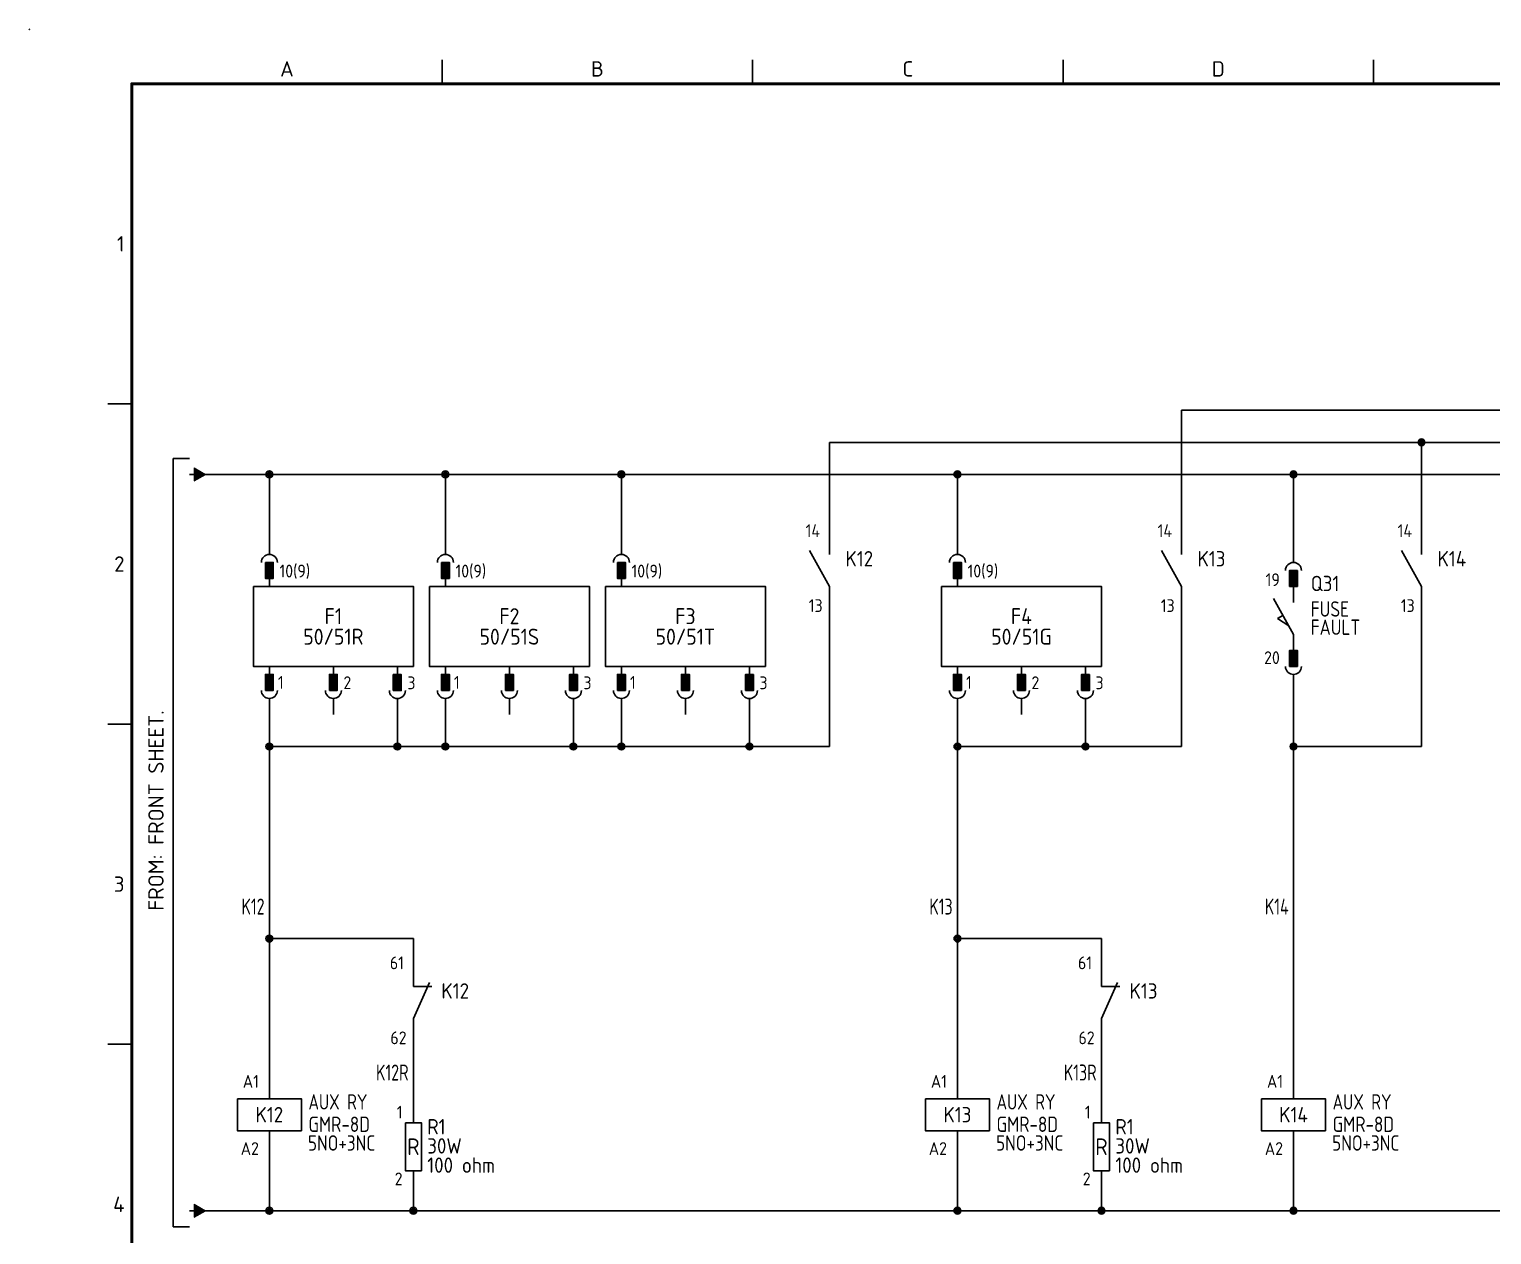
# Model space of a CAD drawing. Header units: millimetres. Extents: x 0 to 556, y 1 to 306.
# Drawn here: x 0 to 228.5, y 103.8 to 292 of the extents above; entities that cross this region are included whole.
import ezdxf
from ezdxf.enums import TextEntityAlignment as Align

# ---------------------------------------------------------------- set-up
doc = ezdxf.new("R2010")
doc.units = ezdxf.units.MM
for name, color, linetype in [('MISC', 7, 'Continuous'), ('Sheet Line', 3, 'Continuous'), ('Sheet Text', 2, 'Continuous'), ('SYMS', 7, 'Continuous'), ('TAGS', 7, 'Continuous'), ('TERMS', 7, 'Continuous'), ('WIRE_YELLOW', 2, 'Continuous'), ('WIREFIXED', 7, 'Continuous')]:
    doc.layers.add(name, color=color, linetype=linetype)
doc.layers.add('Sheet Out Line', color=2, linetype='Continuous', lineweight=50)
doc.styles.add('WD', font='ISOCP2.shx')
doc.styles.add('WD_IEC', font='ISOCP2.shx', dxfattribs={"width": 1.1, "height": 2.4, "bigfont": 'whgtxt.shx'})

# ---------------------------------------------------------------- blocks, each defined once
blk = doc.blocks.new('LSSA3')
blk.add_circle((0, 292), 0.01)
at = {"layer": 'Sheet Line'}
for p, q in [((64.5, 283.5), (64.5, 287.25)), ((113, 283.5), (113, 287.25)), ((161.5, 283.5), (161.5, 287.25)), ((210, 283.5), (210, 287.25)), ((16, 233.5), (12.25, 233.5)), ((16, 183.5), (12.25, 183.5)), ((16, 133.5), (12.25, 133.5))]:
    blk.add_line(p, q, dxfattribs=at)
at = {"layer": 'Sheet Out Line'}
blk.add_lwpolyline([(16, 6.5), (404, 6.5), (404, 283.5), (16, 283.5)], close=True, dxfattribs=at)
at = {"style": 'WD_IEC', "width": 1.1}
for tag, height, p in [('DESC4', 2.4, (57.5, 39.5)), ('CUSTOMERS31', 3.8, (219, 38)), ('TITLE1', 3.6, (333, 37.5)), ('CUSTOMERS21', 3.8, (219, 35.25)), ('DESC3', 2.4, (57.5, 33.5)), ('CUSTOMERS32', 3.8, (219, 32.5)), ('TITLE2', 3.6, (333, 32.5)), ('CUSTOMERS22', 3.8, (219, 29.75)), ('RN', 3.5, (398, 28.75)), ('DESC2', 2.4, (57.5, 27.5)), ('CUSTOMERS33', 3.8, (219, 27)), ('TITLE3', 3.6, (333, 27.5)), ('DESC1', 2.4, (57.5, 21.5)), ('FILE', 2.4, (314, 18.5)), ('WORKNO', 3.5, (365.5, 18.5)), ('DESC0', 2.4, (57.5, 15.5)), ('SHN', 2.4, (395, 12)), ('TSH', 2.4, (401, 9))]:
    blk.add_attdef(tag, text='', height=height, dxfattribs=at).set_placement(p, align=Align.MIDDLE_CENTER)
at = {"style": 'WD_IEC'}
for tag, p in [('DATE4', (96.5, 39.5)), ('DRWN4', (111.5, 39.5)), ('DSGN4', (126.5, 39.5)), ('CHKD4', (141.5, 39.5)), ('APPD4', (156.5, 39.5)), ('DATE3', (96.5, 33.5)), ('DRWN3', (111.5, 33.5)), ('DSGN3', (126.5, 33.5)), ('CHKD3', (141.5, 33.5)), ('APPD3', (156.5, 33.5)), ('DATE2', (96.5, 27.5)), ('DRWN2', (111.5, 27.5)), ('DSGN2', (126.5, 27.5)), ('CHKD2', (141.5, 27.5)), ('APPD2', (156.5, 27.5)), ('DATE1', (96.5, 21.5)), ('DRWN1', (111.5, 21.5)), ('DSGN1', (126.5, 21.5)), ('CHKD1', (141.5, 21.5)), ('APPD1', (156.5, 21.5)), ('DATE0', (96.5, 15.5)), ('DRWN0', (111.5, 15.5)), ('DSGN0', (126.5, 15.5)), ('CHKD0', (141.5, 15.5)), ('APPD0', (156.5, 15.5))]:
    blk.add_attdef(tag, text='', height=2.4, dxfattribs=at).set_placement(p, align=Align.MIDDLE_CENTER)
at = {"style": 'WD_IEC', "width": 1.1}
for tag, p in [('DWG1ST', (345, 10.5)), ('DWGNO', (373.49, 10.5))]:
    blk.add_attdef(tag, text='', height=3.5, dxfattribs=at).set_placement(p, align=Align.MIDDLE_LEFT)
at = {"style": 'WD_IEC', "width": 1.1, "flags": 9}
blk.add_attdef('WD_TB', (0, 0), '', height=2.4, dxfattribs=at)
at = {"layer": 'Sheet Text', "style": 'WD_IEC', "width": 1.1}
for s, p in [('A', (40.25, 284.62)), ('B', (88.75, 284.62)), ('C', (137.25, 284.62)), ('D', (185.75, 284.62))]:
    blk.add_text(s, height=2.4, dxfattribs=at).set_placement(p, align=Align.CENTER)
for s, p in [('1', (14.88, 258.5)), ('2', (14.88, 208.5)), ('3', (14.88, 158.5)), ('4', (14.88, 108.5))]:
    blk.add_text(s, height=2.4, dxfattribs=at).set_placement(p, align=Align.MIDDLE_RIGHT)
blk = doc.blocks.new('HONF1N')
blk.add_hatch(color=256).paths.add_polyline_path([(0.768, 1), (0.768, -1), (2.5, 0)])
at = {"lineweight": 0, "flags": 128}
for points in [[(0.768, 1), (2.5, 0)], [(0.768, 1), (0.768, -1), (2.5, 0)]]:
    blk.add_lwpolyline(points, dxfattribs=at)
at = {"flags": 128}
blk.add_lwpolyline([(0.768, 0), (0, 0)], dxfattribs=at)
at = {"style": 'WD', "flags": 1}
for tag, p in [('X2TERM01', (0.768, 0)), ('X8TERM02', (2.5, 0))]:
    blk.add_attdef(tag, p, '', height=0.08, rotation=90, dxfattribs=at)
blk = doc.blocks.new('WDDOT')
for radius in [0.529, 0.33, 0.164]:
    blk.add_circle((0, 0), radius)
blk = doc.blocks.new('VB421_AUXCONTACT1')
for p, q in [((0, 7.5), (0, 2.5)), ((0, -2.5), (-3.12, 3.12)), ((0, -2.5), (0, -7.5))]:
    blk.add_line(p, q)
at = {"linetype": 'Continuous', "style": 'WD_IEC'}
for tag, p in [('TERM01', (-1.47, 5.21)), ('TERM02', (-1.06, -6.5))]:
    blk.add_attdef(tag, text='', height=2, dxfattribs=at).set_placement(p, align=Align.RIGHT)
at = {"style": 'WD_IEC', "flags": 1}
for tag, p, height in [('X2TERM01', (0, 7.5), 0.34), ('X4LINK', (-2.75, 0), 0.32), ('X1LINK', (0, 0), 0.34), ('X8TERM02', (0, -7.5), 0.34)]:
    blk.add_attdef(tag, p, '', height=height, dxfattribs=at)
at = {"style": 'WD_IEC'}
for tag, p in [('TAG2', (2.5, 0.62)), ('TEXT1', (2.5, -2.89)), ('TEXT2', (2.5, -6.09))]:
    blk.add_attdef(tag, p, '', height=2.4, dxfattribs=at)
for tag, p in [('INST', (-2.43, -9.12)), ('LOC', (-2.58, -10.73))]:
    blk.add_attdef(tag, text='', height=1, dxfattribs=at).set_placement(p, align=Align.RIGHT)
at = {"style": 'WD_IEC', "flags": 1}
for tag, p in [('XREF', (-2.58, -12.19)), ('FAMILY', (-2.53, -13.64)), ('CONTACT', (-2.6, -15.24))]:
    blk.add_attdef(tag, text='', height=1, dxfattribs=at).set_placement(p, align=Align.RIGHT)
blk = doc.blocks.new('VB422_AUXCONTACT1')
for p, q in [((0, 7.5), (0, 2.5)), ((0, -2.5), (2.5, 3.12)), ((0, 2.5), (2.87, 2.5)), ((0, -2.5), (0, -7.5))]:
    blk.add_line(p, q)
at = {"linetype": 'Continuous', "style": 'WD_IEC'}
for tag, p in [('TERM01', (-1.47, 5.21)), ('TERM02', (-1.06, -6.5))]:
    blk.add_attdef(tag, text='', height=2, dxfattribs=at).set_placement(p, align=Align.RIGHT)
at = {"style": 'WD_IEC', "flags": 1}
for tag, p, height in [('X2TERM01', (0, 7.5), 0.34), ('X4LINK', (-0.55, 0), 0.32), ('X1LINK', (1.92, 0), 0.32), ('X8TERM02', (0, -7.5), 0.34)]:
    blk.add_attdef(tag, p, '', height=height, dxfattribs=at)
at = {"style": 'WD_IEC'}
for tag, p in [('TAG2', (4.38, 0.62)), ('TEXT1', (4.38, -2.89)), ('TEXT2', (4.38, -6.09))]:
    blk.add_attdef(tag, p, '', height=2.4, dxfattribs=at)
for tag, p in [('INST', (-2.43, -9.12)), ('LOC', (-2.58, -10.73))]:
    blk.add_attdef(tag, text='', height=1, dxfattribs=at).set_placement(p, align=Align.RIGHT)
at = {"style": 'WD_IEC', "flags": 1}
for tag, p in [('XREF', (-2.58, -12.19)), ('FAMILY', (-2.53, -13.64)), ('CONTACT', (-2.6, -15.24))]:
    blk.add_attdef(tag, text='', height=1, dxfattribs=at).set_placement(p, align=Align.RIGHT)
blk = doc.blocks.new('VF41_RES1')
for p, q in [((0, 3.75), (0, 6.25)), ((0, -3.75), (0, -6.25))]:
    blk.add_line(p, q)
blk.add_lwpolyline([(-1.25, 3.75), (-1.25, -3.75), (1.25, -3.75), (1.25, 3.75)], close=True)
at = {"style": 'WD_IEC'}
for tag, p in [('TERM01', (-1.69, 4.39)), ('TERM02', (-1.69, -6.03))]:
    blk.add_attdef(tag, text='', height=2, dxfattribs=at).set_placement(p, align=Align.RIGHT)
at = {"style": 'WD_IEC', "flags": 1}
for tag, p in [('X2TERM01', (0, 6.25)), ('X8TERM02', (0, -6.25))]:
    blk.add_attdef(tag, p, '', height=0.32, dxfattribs=at)
at = {"style": 'WD_IEC'}
for tag, p in [('TAG1', (2.17, 3.12)), ('RATING1', (2.17, 0.12)), ('RATING2', (2.17, -2.88))]:
    blk.add_attdef(tag, text='', height=2.4, dxfattribs=at).set_placement(p, align=Align.MIDDLE_LEFT)
blk.add_attdef('TEXT', text='', height=2.6, dxfattribs=at).set_placement((0, 0), align=Align.MIDDLE_CENTER)
at = {"style": 'WD_IEC', "flags": 1}
for tag, p in [('INST', (-1.3, -7.89)), ('LOC', (-1.33, -9.19)), ('FAMILY', (-1.21, -10.57)), ('MFG', (-1.13, -12.11)), ('CAT', (-1.16, -13.41)), ('ASSYCODE', (-1.04, -14.8))]:
    blk.add_attdef(tag, text='', height=1, dxfattribs=at).set_placement(p, align=Align.RIGHT)
blk = doc.blocks.new('VJ11_AUXRY_Q1')
for p, q in [((0, 2.5), (0, 7.5)), ((0, -2.5), (0, -7.5))]:
    blk.add_line(p, q)
blk.add_lwpolyline([(-5, 2.5), (-5, -2.5), (5, -2.5), (5, 2.5)], close=True)
at = {"style": 'WD_IEC', "flags": 1}
for tag, p, height in [('X2TERM01', (0, 7.5), 0.32), ('X4LINK', (-5, 0), 0.32), ('X1LINK', (5, 0), 0.32), ('INST', (2.17, -4.46), 1), ('LOC', (2.14, -5.76), 1), ('FAMILY', (2.27, -7.15), 1), ('X8TERM02', (0, -7.5), 0.32), ('CAT', (2.31, -9.98), 1), ('MFG', (2.34, -8.68), 1), ('ASSYCODE', (2.25, -11.11), 1), ('WDTAGALT', (2.25, -12.35), 1), ('PEER_PINLIST', (2.25, -13.65), 1)]:
    blk.add_attdef(tag, p, '', height=height, dxfattribs=at)
at = {"style": 'WD_IEC'}
for tag, p in [('TERM01', (-1.63, 4.2)), ('TERM02', (-1.63, -6.29))]:
    blk.add_attdef(tag, text='', height=2, dxfattribs=at).set_placement(p, align=Align.RIGHT)
for tag, p, width in [('RATING12', (6.11, 0.8), 0.85), ('RATING11', (6.11, -2.7), 0.9), ('RATING1', (6.04, -5.62), 0.9)]:
    blk.add_attdef(tag, p, '', height=2.4, dxfattribs=dict(at, width=width))
blk.add_attdef('TAG1', text='', height=2.4, dxfattribs=at).set_placement((0, 0), align=Align.MIDDLE_CENTER)
at = {"lineweight": 9, "style": 'WD_IEC'}
for tag, p in [('NO', (-5.5, -16.5)), ('NC', (-5.5, -20))]:
    blk.add_attdef(tag, text='', height=2.5, dxfattribs=at).set_placement(p, align=Align.TOP_RIGHT)
for tag, p in [('XREFNO', (-4, -16.5)), ('XREFNC', (-4, -20))]:
    blk.add_attdef(tag, text='', height=2.5, dxfattribs=at).set_placement(p, align=Align.TOP_LEFT)
blk = doc.blocks.new('WD_WNV')
at = {"linetype": 'Continuous', "style": 'WD_IEC', "width": 0.8}
blk.add_attdef('WIRENO', text='', height=2.5, rotation=90, dxfattribs=at).set_placement((-0.75, 0), align=Align.CENTER)
at = {"style": 'WD_IEC', "flags": 1}
for tag, p in [('W08USER', (-1, 0.375)), ('W04USER', (-1, 0.875)), ('W05USER', (-1, 0.75)), ('W09USER', (-1, 0.25)), ('W03USER', (-1, 1)), ('W06USER', (-1, 0.625)), ('W07USER', (-1, 0.5)), ('W02USER', (-1, 1.125)), ('W01USER', (-1, 1.25)), ('W10USER', (-1, 0.125))]:
    blk.add_attdef(tag, text='', height=0.08, dxfattribs=at).set_placement(p, align=Align.CENTER)
blk = doc.blocks.new('VG22_OCR1')
for p, q in [((0, 0), (0, -2.5)), ((0, -6.25), (0, -7.5)), ((0, -21.25), (0, -20)), ((10, -21.25), (10, -20)), ((20, -21.27), (20, -20.02)), ((0, -27.5), (0, -25)), ((10, -27.5), (10, -25)), ((20, -27.52), (20, -25.02))]:
    blk.add_line(p, q)
for points in [[(-0.62, -3.75), (0.62, -3.75), (0.62, -6.25), (-0.62, -6.25)], [(-2.5, -7.5), (22.5, -7.5), (22.5, -20), (-2.5, -20)], [(-0.62, -23.75), (0.62, -23.75), (0.62, -21.25), (-0.62, -21.25)], [(9.38, -23.75), (10.62, -23.75), (10.62, -21.25), (9.38, -21.25)], [(19.37, -23.77), (20.62, -23.77), (20.62, -21.27), (19.37, -21.27)]]:
    blk.add_lwpolyline(points, close=True)
for centre, start, end in [((0, -3.75), 0, 180), ((0, -23.75), 180, 0), ((10, -23.75), 180, 0), ((20, -23.77), 180, 0)]:
    blk.add_arc(centre, 1.25, start, end)
for points in [[(-0.62, -6.25), (-0.62, -3.75), (0.62, -6.25), (0.62, -3.75)], [(-0.62, -21.25), (-0.62, -23.75), (0.62, -21.25), (0.62, -23.75)], [(9.38, -21.25), (9.38, -23.75), (10.62, -21.25), (10.62, -23.75)], [(19.37, -21.27), (19.37, -23.77), (20.62, -21.27), (20.62, -23.77)]]:
    blk.add_solid(points)
at = {"style": 'WD', "flags": 1}
for tag, p in [('X2TERM01', (0, 0)), ('X8TERM02', (0, -27.5)), ('X8TERM03', (10, -27.5)), ('X8TERM04', (20, -27.52))]:
    blk.add_attdef(tag, p, '', height=0.32, dxfattribs=at)
at = {"linetype": 'Continuous', "style": 'WD'}
for tag, p in [('TERM01', (1.58, -6.1)), ('TERM02', (1.34, -23.5)), ('TERM03', (11.57, -23.54)), ('TERM04', (21.57, -23.56))]:
    blk.add_attdef(tag, p, '', height=2, dxfattribs=at)
at = {"style": 'WD'}
for tag, p in [('TAG2', (10, -12.15)), ('RATING12', (10, -15.35))]:
    blk.add_attdef(tag, text='', height=2.5, dxfattribs=at).set_placement(p, align=Align.MIDDLE_CENTER)
at = {"style": 'WD', "flags": 1}
for tag, p in [('INST', (-3.57, -16.07)), ('XREF', (-3.62, -18.73)), ('LOC', (-3.62, -17.38)), ('FAMILY', (-3.62, -20.05))]:
    blk.add_attdef(tag, text='', height=1, dxfattribs=at).set_placement(p, align=Align.RIGHT)
blk = doc.blocks.new('VA221_PFCHECKER2')
for p, q in [((0, 11.25), (0, 8.75)), ((0, 6.25), (0, 2.5)), ((0, -2.5), (-3.12, 3.12)), ((-2.5, 0), (-1.65, 0.47)), ((-0.74, -1.18), (-2.5, 0)), ((0, -2.5), (0, -5)), ((0, -11.25), (0, -8.75))]:
    blk.add_line(p, q)
for points in [[(0.62, 7.5), (-0.62, 7.5), (-0.62, 5), (0.62, 5)], [(0.62, -7.5), (-0.62, -7.5), (-0.62, -5), (0.62, -5)]]:
    blk.add_lwpolyline(points, close=True)
for centre, start, end in [((0, 7.5), 0, 180), ((0, -7.5), 180, 0)]:
    blk.add_arc(centre, 1.25, start, end)
for points in [[(0.62, 5), (0.62, 7.5), (-0.62, 5), (-0.62, 7.5)], [(0.62, -5), (0.62, -7.5), (-0.62, -5), (-0.62, -7.5)]]:
    blk.add_solid(points)
at = {"flags": 1}
for tag, p, height, style in [('X2TERM01', (0, 11.25), 0.08, 'WD'), ('X1LINK', (0, 0), 0.32, 'WD_IEC'), ('X8TERM02', (0, -11.25), 0.08, 'WD')]:
    blk.add_attdef(tag, p, '', height=height, dxfattribs=dict(at, style=style))
at = {"style": 'WD_IEC'}
for tag, p in [('TERM01', (-2.13, 5.04)), ('TERM02', (-2.13, -7.13))]:
    blk.add_attdef(tag, text='', height=2, dxfattribs=at).set_placement(p, align=Align.RIGHT)
blk.add_attdef('TAG2', text='', height=2.4, dxfattribs=at).set_placement((2.69, 5.46), align=Align.MIDDLE_LEFT)
at = {"style": 'WD_IEC', "width": 0.9}
for tag, p in [('TEXT1', (2.69, 1.47)), ('TEXT2', (2.69, -1.37))]:
    blk.add_attdef(tag, text='', height=2.4, dxfattribs=at).set_placement(p, align=Align.MIDDLE_LEFT)
at = {"style": 'WD_IEC', "flags": 1}
blk.add_attdef('XREF', text='', height=1.8, dxfattribs=at).set_placement((2.69, -3.73), align=Align.MIDDLE_LEFT)
for tag, p in [('INST', (-2.37, -9.97)), ('LOC', (-2.4, -11.27)), ('PINLIST_TYPE', (-2.27, -13.9)), ('FAMILY', (-2.27, -12.66))]:
    blk.add_attdef(tag, text='', height=1, dxfattribs=at).set_placement(p, align=Align.RIGHT)

msp = doc.modelspace()

# ---------------------------------------------------------------- linework, layer by layer
at = {"linetype": 'Continuous'}
for p, q in [((25, 225), (22.5, 225)), ((22.5, 225), (22.5, 105)), ((22.5, 105), (25, 105))]:
    msp.add_line(p, q, dxfattribs=at)
at = {"layer": 'WIRE_YELLOW', "linetype": 'Continuous'}
for p, q in [((180, 215), (180, 232.5)), ((180, 232.5), (395, 232.5)), ((125, 215), (125, 227.5)), ((125, 227.5), (392.5, 227.5)), ((217.5, 215), (217.5, 227.5)), ((27.5, 222.5), (27.5, 222.5)), ((27.5, 222.5), (395, 222.5)), ((37.5, 212.5), (37.5, 222.5)), ((65, 222.5), (65, 212.5)), ((92.5, 222.5), (92.5, 212.5)), ((145, 222.5), (145, 212.5)), ((197.5, 222.5), (197.5, 211.25)), ((125, 180), (125, 200)), ((180, 180), (180, 200)), ((217.5, 180), (217.5, 200)), ((197.5, 188.75), (197.5, 130)), ((37.5, 185), (37.5, 130)), ((57.5, 184.98), (57.5, 180)), ((65, 185), (65, 180)), ((85, 184.98), (85, 180)), ((92.5, 185), (92.5, 180)), ((112.5, 184.98), (112.5, 180)), ((145, 185), (145, 130)), ((165, 184.98), (165, 180)), ((37.5, 180), (125, 180)), ((145, 180), (180, 180)), ((197.5, 180), (217.5, 180)), ((60, 150), (37.5, 150)), ((60, 147.5), (60, 150)), ((60, 150), (60, 150)), ((145, 150), (167.5, 150)), ((167.5, 147.5), (167.5, 150)), ((60, 132.5), (60, 123.75)), ((167.5, 132.5), (167.5, 123.75)), ((37.5, 115), (37.5, 107.5)), ((145, 115), (145, 107.5)), ((197.5, 115), (197.5, 107.5)), ((60, 111.25), (60, 107.5)), ((167.5, 111.25), (167.5, 107.5)), ((27.5, 107.5), (395, 107.5))]:
    msp.add_line(p, q, dxfattribs=at)

# ---------------------------------------------------------------- block references
at = {"linetype": 'Continuous'}
msp.add_blockref('LSSA3', (0, 0), dxfattribs=at)
at = {"layer": 'SYMS', "linetype": 'Continuous'}
for name, p in [('WDDOT', (217.5, 227.5)), ('HONF1N', (25, 222.5)), ('WDDOT', (37.5, 222.5)), ('WDDOT', (65, 222.5)), ('WDDOT', (92.5, 222.5)), ('WDDOT', (145, 222.5)), ('WDDOT', (197.5, 222.5)), ('WDDOT', (37.5, 180)), ('WDDOT', (57.5, 180)), ('WDDOT', (65, 180)), ('WDDOT', (85, 180)), ('WDDOT', (92.5, 180)), ('WDDOT', (112.5, 180)), ('WDDOT', (145, 180)), ('WDDOT', (165, 180)), ('WDDOT', (197.5, 180)), ('WDDOT', (37.5, 150)), ('WDDOT', (145, 150)), ('HONF1N', (25, 107.5)), ('WDDOT', (37.5, 107.5)), ('WDDOT', (60, 107.5)), ('WDDOT', (145, 107.5)), ('WDDOT', (167.5, 107.5)), ('WDDOT', (197.5, 107.5))]:
    msp.add_blockref(name, p, dxfattribs=at)
ref = msp.add_blockref('VB421_AUXCONTACT1', (125, 207.5), dxfattribs=at)
ref.add_attrib('TERM02', '13', dxfattribs={"layer": 'TERMS', "linetype": 'Continuous', "height": 2, "style": 'WD_IEC'}).set_placement((123.94, 201), align=Align.RIGHT)
ref.add_attrib('TERM01', '14', dxfattribs={"layer": 'TERMS', "linetype": 'Continuous', "height": 2, "style": 'WD_IEC'}).set_placement((123.53, 212.71), align=Align.RIGHT)
ref.add_attrib('TAG2', 'K12', (127.5, 208.12), dxfattribs={"layer": 'TAGS', "height": 2.4, "style": 'WD_IEC'})
ref = msp.add_blockref('VB421_AUXCONTACT1', (180, 207.5), dxfattribs=at)
ref.add_attrib('TERM02', '13', dxfattribs={"layer": 'TERMS', "linetype": 'Continuous', "height": 2, "style": 'WD_IEC'}).set_placement((178.94, 201), align=Align.RIGHT)
ref.add_attrib('TERM01', '14', dxfattribs={"layer": 'TERMS', "linetype": 'Continuous', "height": 2, "style": 'WD_IEC'}).set_placement((178.53, 212.71), align=Align.RIGHT)
ref.add_attrib('TAG2', 'K13', (182.5, 208.12), dxfattribs={"layer": 'TAGS', "height": 2.4, "style": 'WD_IEC'})
ref = msp.add_blockref('VB421_AUXCONTACT1', (217.5, 207.5), dxfattribs=at)
ref.add_attrib('TERM02', '13', dxfattribs={"layer": 'TERMS', "linetype": 'Continuous', "height": 2, "style": 'WD_IEC'}).set_placement((216.44, 201), align=Align.RIGHT)
ref.add_attrib('TERM01', '14', dxfattribs={"layer": 'TERMS', "linetype": 'Continuous', "height": 2, "style": 'WD_IEC'}).set_placement((216.03, 212.71), align=Align.RIGHT)
ref.add_attrib('TAG2', 'K14', (220, 208.12), dxfattribs={"layer": 'TAGS', "height": 2.4, "style": 'WD_IEC'})
ref = msp.add_blockref('VG22_OCR1', (37.5, 212.5), dxfattribs=at)
ref.add_attrib('TERM01', '10(9)', (39.08, 206.4), dxfattribs={"layer": 'TERMS', "linetype": 'Continuous', "height": 2, "style": 'WD'})
ref.add_attrib('TAG2', 'F1', dxfattribs={"layer": 'TAGS', "height": 2.5, "style": 'WD'}).set_placement((47.5, 200.35), align=Align.MIDDLE_CENTER)
ref.add_attrib('TERM04', '3', (59.07, 188.94), dxfattribs={"layer": 'TERMS', "linetype": 'Continuous', "height": 2, "style": 'WD'})
ref.add_attrib('TERM03', '2', (49.07, 188.96), dxfattribs={"layer": 'TERMS', "linetype": 'Continuous', "height": 2, "style": 'WD'})
ref.add_attrib('TERM02', '1', (38.84, 189), dxfattribs={"layer": 'TERMS', "linetype": 'Continuous', "height": 2, "style": 'WD'})
ref.add_attrib('RATING12', '50/51R', dxfattribs={"layer": 'MISC', "height": 2.5, "style": 'WD'}).set_placement((47.5, 197.15), align=Align.MIDDLE_CENTER)
ref = msp.add_blockref('VG22_OCR1', (65, 212.5), dxfattribs=at)
ref.add_attrib('TERM01', '10(9)', (66.58, 206.4), dxfattribs={"layer": 'TERMS', "linetype": 'Continuous', "height": 2, "style": 'WD'})
ref.add_attrib('TAG2', 'F2', dxfattribs={"layer": 'TAGS', "height": 2.5, "style": 'WD'}).set_placement((75, 200.35), align=Align.MIDDLE_CENTER)
ref.add_attrib('TERM04', '3', (86.57, 188.94), dxfattribs={"layer": 'TERMS', "linetype": 'Continuous', "height": 2, "style": 'WD'})
ref.add_attrib('TERM02', '1', (66.34, 189), dxfattribs={"layer": 'TERMS', "linetype": 'Continuous', "height": 2, "style": 'WD'})
ref.add_attrib('RATING12', '50/51S', dxfattribs={"layer": 'MISC', "height": 2.5, "style": 'WD'}).set_placement((75, 197.15), align=Align.MIDDLE_CENTER)
ref = msp.add_blockref('VG22_OCR1', (92.5, 212.5), dxfattribs=at)
ref.add_attrib('TERM01', '10(9)', (94.08, 206.4), dxfattribs={"layer": 'TERMS', "linetype": 'Continuous', "height": 2, "style": 'WD'})
ref.add_attrib('TAG2', 'F3', dxfattribs={"layer": 'TAGS', "height": 2.5, "style": 'WD'}).set_placement((102.5, 200.35), align=Align.MIDDLE_CENTER)
ref.add_attrib('TERM04', '3', (114.07, 188.94), dxfattribs={"layer": 'TERMS', "linetype": 'Continuous', "height": 2, "style": 'WD'})
ref.add_attrib('TERM02', '1', (93.84, 189), dxfattribs={"layer": 'TERMS', "linetype": 'Continuous', "height": 2, "style": 'WD'})
ref.add_attrib('RATING12', '50/51T', dxfattribs={"layer": 'MISC', "height": 2.5, "style": 'WD'}).set_placement((102.5, 197.15), align=Align.MIDDLE_CENTER)
ref = msp.add_blockref('VG22_OCR1', (145, 212.5), dxfattribs=at)
ref.add_attrib('TERM01', '10(9)', (146.58, 206.4), dxfattribs={"layer": 'TERMS', "linetype": 'Continuous', "height": 2, "style": 'WD'})
ref.add_attrib('TAG2', 'F4', dxfattribs={"layer": 'TAGS', "height": 2.5, "style": 'WD'}).set_placement((155, 200.35), align=Align.MIDDLE_CENTER)
ref.add_attrib('TERM04', '3', (166.57, 188.94), dxfattribs={"layer": 'TERMS', "linetype": 'Continuous', "height": 2, "style": 'WD'})
ref.add_attrib('TERM03', '2', (156.57, 188.96), dxfattribs={"layer": 'TERMS', "linetype": 'Continuous', "height": 2, "style": 'WD'})
ref.add_attrib('TERM02', '1', (146.34, 189), dxfattribs={"layer": 'TERMS', "linetype": 'Continuous', "height": 2, "style": 'WD'})
ref.add_attrib('RATING12', '50/51G', dxfattribs={"layer": 'MISC', "height": 2.5, "style": 'WD'}).set_placement((155, 197.15), align=Align.MIDDLE_CENTER)
ref = msp.add_blockref('VA221_PFCHECKER2', (197.5, 200), dxfattribs=at)
ref.add_attrib('TEXT2', 'FAULT', dxfattribs={"layer": 'MISC', "height": 2.4, "style": 'WD_IEC', "width": 0.9}).set_placement((200.19, 198.63), align=Align.MIDDLE_LEFT)
ref.add_attrib('TERM02', '20', dxfattribs={"layer": 'TERMS', "height": 2, "style": 'WD_IEC'}).set_placement((195.37, 192.87), align=Align.RIGHT)
ref.add_attrib('TERM01', '19', dxfattribs={"layer": 'TERMS', "height": 2, "style": 'WD_IEC'}).set_placement((195.37, 205.04), align=Align.RIGHT)
ref.add_attrib('TAG2', 'Q31', dxfattribs={"layer": 'TAGS', "height": 2.4, "style": 'WD_IEC'}).set_placement((200.19, 205.46), align=Align.MIDDLE_LEFT)
ref.add_attrib('TEXT1', 'FUSE', dxfattribs={"layer": 'MISC', "height": 2.4, "style": 'WD_IEC', "width": 0.9}).set_placement((200.19, 201.47), align=Align.MIDDLE_LEFT)
ref = msp.add_blockref('VB422_AUXCONTACT1', (60, 140), dxfattribs=at)
ref.add_attrib('TERM02', '62', dxfattribs={"layer": 'TERMS', "linetype": 'Continuous', "height": 2, "style": 'WD_IEC'}).set_placement((58.94, 133.5), align=Align.RIGHT)
ref.add_attrib('TERM01', '61', dxfattribs={"layer": 'TERMS', "linetype": 'Continuous', "height": 2, "style": 'WD_IEC'}).set_placement((58.53, 145.21), align=Align.RIGHT)
ref.add_attrib('TAG2', 'K12', (64.37, 140.62), dxfattribs={"layer": 'TAGS', "height": 2.4, "style": 'WD_IEC'})
ref = msp.add_blockref('VB422_AUXCONTACT1', (167.5, 140), dxfattribs=at)
ref.add_attrib('TERM02', '62', dxfattribs={"layer": 'TERMS', "linetype": 'Continuous', "height": 2, "style": 'WD_IEC'}).set_placement((166.44, 133.5), align=Align.RIGHT)
ref.add_attrib('TERM01', '61', dxfattribs={"layer": 'TERMS', "linetype": 'Continuous', "height": 2, "style": 'WD_IEC'}).set_placement((166.03, 145.21), align=Align.RIGHT)
ref.add_attrib('TAG2', 'K13', (171.88, 140.62), dxfattribs={"layer": 'TAGS', "height": 2.4, "style": 'WD_IEC'})
ref = msp.add_blockref('VJ11_AUXRY_Q1', (37.5, 122.5), dxfattribs=at)
ref.add_attrib('RATING1', '5NO+3NC', (43.54, 116.88), dxfattribs={"layer": 'MISC', "height": 2.4, "style": 'WD_IEC', "width": 0.9})
ref.add_attrib('RATING11', 'GMR-8D', (43.61, 119.8), dxfattribs={"layer": 'MISC', "height": 2.4, "style": 'WD_IEC', "width": 0.9})
ref.add_attrib('RATING12', 'AUX RY', (43.61, 123.3), dxfattribs={"layer": 'MISC', "height": 2.4, "style": 'WD_IEC', "width": 0.85})
ref.add_attrib('TAG1', 'K12', dxfattribs={"layer": 'TAGS', "height": 2.4, "style": 'WD_IEC'}).set_placement((37.5, 122.5), align=Align.MIDDLE_CENTER)
ref.add_attrib('TERM02', 'A2', dxfattribs={"layer": 'TERMS', "height": 2, "style": 'WD_IEC'}).set_placement((35.87, 116.21), align=Align.RIGHT)
ref.add_attrib('TERM01', 'A1', dxfattribs={"layer": 'TERMS', "height": 2, "style": 'WD_IEC'}).set_placement((35.87, 126.7), align=Align.RIGHT)
ref = msp.add_blockref('VJ11_AUXRY_Q1', (145, 122.5), dxfattribs=at)
ref.add_attrib('RATING1', '5NO+3NC', (151.04, 116.88), dxfattribs={"layer": 'MISC', "height": 2.4, "style": 'WD_IEC', "width": 0.9})
ref.add_attrib('RATING11', 'GMR-8D', (151.11, 119.8), dxfattribs={"layer": 'MISC', "height": 2.4, "style": 'WD_IEC', "width": 0.9})
ref.add_attrib('RATING12', 'AUX RY', (151.11, 123.3), dxfattribs={"layer": 'MISC', "height": 2.4, "style": 'WD_IEC', "width": 0.85})
ref.add_attrib('TAG1', 'K13', dxfattribs={"layer": 'TAGS', "height": 2.4, "style": 'WD_IEC'}).set_placement((145, 122.5), align=Align.MIDDLE_CENTER)
ref.add_attrib('TERM02', 'A2', dxfattribs={"layer": 'TERMS', "height": 2, "style": 'WD_IEC'}).set_placement((143.37, 116.21), align=Align.RIGHT)
ref.add_attrib('TERM01', 'A1', dxfattribs={"layer": 'TERMS', "height": 2, "style": 'WD_IEC'}).set_placement((143.37, 126.7), align=Align.RIGHT)
ref = msp.add_blockref('VJ11_AUXRY_Q1', (197.5, 122.5), dxfattribs=at)
ref.add_attrib('RATING1', '5NO+3NC', (203.54, 116.88), dxfattribs={"layer": 'MISC', "height": 2.4, "style": 'WD_IEC', "width": 0.9})
ref.add_attrib('RATING11', 'GMR-8D', (203.61, 119.8), dxfattribs={"layer": 'MISC', "height": 2.4, "style": 'WD_IEC', "width": 0.9})
ref.add_attrib('RATING12', 'AUX RY', (203.61, 123.3), dxfattribs={"layer": 'MISC', "height": 2.4, "style": 'WD_IEC', "width": 0.85})
ref.add_attrib('TAG1', 'K14', dxfattribs={"layer": 'TAGS', "height": 2.4, "style": 'WD_IEC'}).set_placement((197.5, 122.5), align=Align.MIDDLE_CENTER)
ref.add_attrib('TERM02', 'A2', dxfattribs={"layer": 'TERMS', "height": 2, "style": 'WD_IEC'}).set_placement((195.87, 116.21), align=Align.RIGHT)
ref.add_attrib('TERM01', 'A1', dxfattribs={"layer": 'TERMS', "height": 2, "style": 'WD_IEC'}).set_placement((195.87, 126.7), align=Align.RIGHT)
ref = msp.add_blockref('VF41_RES1', (60, 117.5), dxfattribs=at)
ref.add_attrib('RATING2', '100 ohm', dxfattribs={"layer": 'MISC', "height": 2.4, "style": 'WD_IEC'}).set_placement((62.17, 114.62), align=Align.MIDDLE_LEFT)
ref.add_attrib('RATING1', '30W', dxfattribs={"layer": 'MISC', "height": 2.4, "style": 'WD_IEC'}).set_placement((62.17, 117.62), align=Align.MIDDLE_LEFT)
ref.add_attrib('TAG1', 'R1', dxfattribs={"layer": 'TAGS', "height": 2.4, "style": 'WD_IEC'}).set_placement((62.17, 120.62), align=Align.MIDDLE_LEFT)
ref.add_attrib('TERM02', '2', dxfattribs={"layer": 'TERMS', "height": 2, "style": 'WD_IEC'}).set_placement((58.31, 111.47), align=Align.RIGHT)
ref.add_attrib('TERM01', '1', dxfattribs={"layer": 'TERMS', "height": 2, "style": 'WD_IEC'}).set_placement((58.31, 121.89), align=Align.RIGHT)
ref.add_attrib('TEXT', 'R', dxfattribs={"layer": 'MISC', "height": 2.6, "style": 'WD_IEC'}).set_placement((60, 117.5), align=Align.MIDDLE_CENTER)
ref = msp.add_blockref('VF41_RES1', (167.5, 117.5), dxfattribs=at)
ref.add_attrib('RATING2', '100 ohm', dxfattribs={"layer": 'MISC', "height": 2.4, "style": 'WD_IEC'}).set_placement((169.67, 114.62), align=Align.MIDDLE_LEFT)
ref.add_attrib('RATING1', '30W', dxfattribs={"layer": 'MISC', "height": 2.4, "style": 'WD_IEC'}).set_placement((169.67, 117.62), align=Align.MIDDLE_LEFT)
ref.add_attrib('TAG1', 'R1', dxfattribs={"layer": 'TAGS', "height": 2.4, "style": 'WD_IEC'}).set_placement((169.67, 120.62), align=Align.MIDDLE_LEFT)
ref.add_attrib('TERM02', '2', dxfattribs={"layer": 'TERMS', "height": 2, "style": 'WD_IEC'}).set_placement((165.81, 111.47), align=Align.RIGHT)
ref.add_attrib('TERM01', '1', dxfattribs={"layer": 'TERMS', "height": 2, "style": 'WD_IEC'}).set_placement((165.81, 121.89), align=Align.RIGHT)
ref.add_attrib('TEXT', 'R', dxfattribs={"layer": 'MISC', "height": 2.6, "style": 'WD_IEC'}).set_placement((167.5, 117.5), align=Align.MIDDLE_CENTER)
at = {"layer": 'WIREFIXED', "linetype": 'Continuous'}
ref = msp.add_blockref('WD_WNV', (37.5, 155), dxfattribs=at)
ref.add_attrib('WIRENOF', 'K12', dxfattribs={"linetype": 'Continuous', "height": 2.5, "style": 'WD_IEC', "width": 0.8}).set_placement((36.75, 155), align=Align.MIDDLE_RIGHT)
ref = msp.add_blockref('WD_WNV', (145, 155), dxfattribs=at)
ref.add_attrib('WIRENOF', 'K13', dxfattribs={"linetype": 'Continuous', "height": 2.5, "style": 'WD_IEC', "width": 0.8}).set_placement((144.25, 155), align=Align.MIDDLE_RIGHT)
ref = msp.add_blockref('WD_WNV', (197.5, 155), dxfattribs=at)
ref.add_attrib('WIRENOF', 'K14', dxfattribs={"linetype": 'Continuous', "height": 2.5, "style": 'WD_IEC', "width": 0.8}).set_placement((196.75, 155), align=Align.MIDDLE_RIGHT)
ref = msp.add_blockref('WD_WNV', (60, 129.08), dxfattribs=at)
ref.add_attrib('WIRENOF', 'K12R', dxfattribs={"linetype": 'Continuous', "height": 2.5, "style": 'WD_IEC', "width": 0.8}).set_placement((59.25, 129.08), align=Align.MIDDLE_RIGHT)
ref = msp.add_blockref('WD_WNV', (167.5, 129.08), dxfattribs=at)
ref.add_attrib('WIRENOF', 'K13R', dxfattribs={"linetype": 'Continuous', "height": 2.5, "style": 'WD_IEC', "width": 0.8}).set_placement((166.75, 129.08), align=Align.MIDDLE_RIGHT)

# ---------------------------------------------------------------- texts
at = {"linetype": 'Continuous', "insert": (20.99, 170), "char_height": 2.4, "width": 67.5, "attachment_point": 8, "rotation": 90, "style": 'WD_IEC'}
msp.add_mtext('FROM: FRONT SHEET.^I', dxfattribs=at)

doc.saveas('drawing.dxf')
